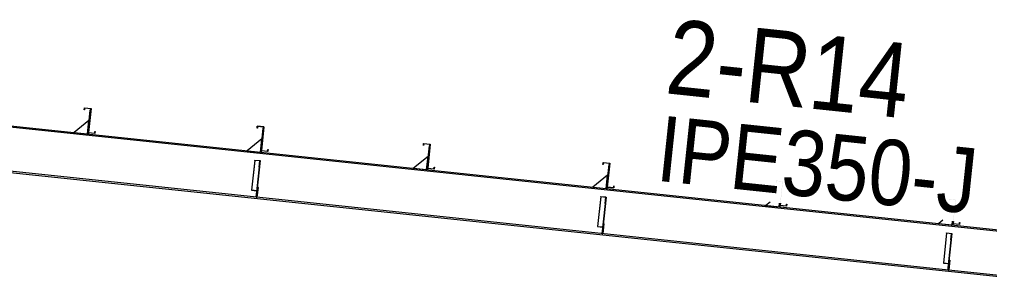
# Model space of a CAD drawing. Header units: millimetres. Extents: x -88 to 735, y -128 to 446.
# Drawn here: x 474.3 to 526.1, y 361.8 to 375.7 of the extents above; entities that cross this region are included whole.
import ezdxf

# ---------------------------------------------------------------- set-up
doc = ezdxf.new("R2010")
doc.units = ezdxf.units.MM
doc.linetypes.add('XKITLINE00', pattern=[0])
doc.linetypes.add('XKITLINE02', pattern=[4, 2, -2])
doc.layers.add('Part', color=2, linetype='Continuous', lineweight=0)
doc.layers.add('PartMark', color=7, linetype='Continuous', lineweight=0)
doc.styles.add('ARIAL', font='ARIAL.TTF')

# ---------------------------------------------------------------- blocks, each defined once
blk = doc.blocks.new('*A539')
at = {"layer": 'Part'}
blk.add_hatch(color=3, dxfattribs=at).paths.add_polyline_path([(486.895, 368.139), (486.897, 368.156), (487.181, 368.126), (487.145, 367.782), (487.131, 367.783), (487.165, 368.11)], flags=17)
blk = doc.blocks.new('*A540')
at = {"layer": 'Part'}
blk.add_hatch(color=3, dxfattribs=at).paths.add_polyline_path([(505.364, 366.191), (505.366, 366.208), (505.65, 366.178), (505.614, 365.834), (505.6, 365.835), (505.634, 366.162)], flags=17)
blk = doc.blocks.new('*A541')
at = {"layer": 'Part'}
blk.add_hatch(color=3, dxfattribs=at).paths.add_polyline_path([(523.833, 364.243), (523.835, 364.26), (524.119, 364.23), (524.083, 363.886), (524.069, 363.887), (524.103, 364.214)], flags=17)
blk = doc.blocks.new('*A593')
at = {"layer": 'Part'}
blk.add_hatch(color=3, dxfattribs=at).paths.add_polyline_path([(515.283, 365.701), (515.293, 365.794), (515.306, 365.793), (515.295, 365.687), (514.939, 365.724), (515.075, 367.004), (514.745, 367.039), (514.735, 366.945), (514.722, 366.946), (514.733, 367.053), (515.089, 367.016), (514.954, 365.735)], flags=17)
blk = doc.blocks.new('*A594')
at = {"layer": 'Part'}
blk.add_hatch(color=3, dxfattribs=at).paths.add_polyline_path([(515.283, 365.701), (515.293, 365.794), (515.306, 365.793), (515.295, 365.687), (514.939, 365.724), (515.075, 367.004), (514.745, 367.039), (514.735, 366.945), (514.722, 366.946), (514.733, 367.053), (515.089, 367.016), (514.954, 365.735)], flags=17)
blk = doc.blocks.new('*A604')
at = {"layer": 'Part'}
blk.add_hatch(color=3, dxfattribs=at).paths.add_polyline_path([(487.58, 368.623), (487.59, 368.717), (487.602, 368.715), (487.591, 368.609), (487.236, 368.646), (487.371, 369.926), (487.041, 369.961), (487.032, 369.867), (487.019, 369.868), (487.03, 369.975), (487.385, 369.938), (487.25, 368.658)], flags=17)
blk = doc.blocks.new('*A605')
at = {"layer": 'Part'}
blk.add_hatch(color=3, dxfattribs=at).paths.add_polyline_path([(487.58, 368.623), (487.59, 368.717), (487.602, 368.715), (487.591, 368.609), (487.236, 368.646), (487.371, 369.926), (487.041, 369.961), (487.032, 369.867), (487.019, 369.868), (487.03, 369.975), (487.385, 369.938), (487.25, 368.658)], flags=17)
blk = doc.blocks.new('*A606')
at = {"layer": 'Part'}
blk.add_hatch(color=3, dxfattribs=at).paths.add_polyline_path([(478.345, 369.597), (478.355, 369.691), (478.368, 369.689), (478.357, 369.583), (478.002, 369.62), (478.137, 370.9), (477.807, 370.935), (477.797, 370.841), (477.784, 370.843), (477.796, 370.949), (478.151, 370.912), (478.016, 369.632)], flags=17)
blk = doc.blocks.new('*A607')
at = {"layer": 'Part'}
blk.add_hatch(color=3, dxfattribs=at).paths.add_polyline_path([(478.345, 369.597), (478.355, 369.691), (478.368, 369.689), (478.357, 369.583), (478.002, 369.62), (478.137, 370.9), (477.807, 370.935), (477.797, 370.841), (477.784, 370.843), (477.796, 370.949), (478.151, 370.912), (478.016, 369.632)], flags=17)
blk = doc.blocks.new('*A616')
at = {"layer": 'Part'}
blk.add_hatch(color=3, dxfattribs=at).paths.add_polyline_path([(524.518, 364.727), (524.528, 364.82), (524.54, 364.819), (524.529, 364.713), (524.174, 364.75), (524.309, 366.03), (523.979, 366.065), (523.97, 365.971), (523.957, 365.972), (523.968, 366.079), (524.323, 366.041), (524.188, 364.761)], flags=17)
blk = doc.blocks.new('*A617')
at = {"layer": 'Part'}
blk.add_hatch(color=3, dxfattribs=at).paths.add_polyline_path([(524.518, 364.727), (524.528, 364.82), (524.54, 364.819), (524.529, 364.713), (524.174, 364.75), (524.309, 366.03), (523.979, 366.065), (523.97, 365.971), (523.957, 365.972), (523.968, 366.079), (524.323, 366.041), (524.188, 364.761)], flags=17)
blk = doc.blocks.new('*A618')
at = {"layer": 'Part'}
blk.add_hatch(color=3, dxfattribs=at).paths.add_polyline_path([(506.049, 366.675), (506.059, 366.769), (506.071, 366.767), (506.06, 366.661), (505.705, 366.698), (505.84, 367.978), (505.51, 368.013), (505.501, 367.919), (505.488, 367.92), (505.499, 368.027), (505.854, 367.99), (505.719, 366.71)], flags=17)
blk = doc.blocks.new('*A619')
at = {"layer": 'Part'}
blk.add_hatch(color=3, dxfattribs=at).paths.add_polyline_path([(506.049, 366.675), (506.059, 366.769), (506.071, 366.767), (506.06, 366.661), (505.705, 366.698), (505.84, 367.978), (505.51, 368.013), (505.501, 367.919), (505.488, 367.92), (505.499, 368.027), (505.854, 367.99), (505.719, 366.71)], flags=17)
blk = doc.blocks.new('*A620')
at = {"layer": 'Part'}
blk.add_hatch(color=3, dxfattribs=at).paths.add_polyline_path([(496.459, 367.686), (496.469, 367.78), (496.482, 367.779), (496.471, 367.672), (496.115, 367.71), (496.25, 368.99), (495.921, 369.024), (495.911, 368.931), (495.898, 368.932), (495.909, 369.038), (496.264, 369.001), (496.129, 367.721)], flags=17)
blk = doc.blocks.new('*A621')
at = {"layer": 'Part'}
blk.add_hatch(color=3, dxfattribs=at).paths.add_polyline_path([(496.459, 367.686), (496.469, 367.78), (496.482, 367.779), (496.471, 367.672), (496.115, 367.71), (496.25, 368.99), (495.921, 369.024), (495.911, 368.931), (495.898, 368.932), (495.909, 369.038), (496.264, 369.001), (496.129, 367.721)], flags=17)
blk = doc.blocks.new('*A2424')
at = {"layer": 'Part', "color": 7, "linetype": 'XKITLINE02', "lineweight": 0}
for p, q in [((505.366, 366.208), (505.196, 364.595)), ((505.634, 366.162), (505.442, 364.344)), ((505.457, 364.342), (505.65, 366.178)), ((505.196, 364.595), (505.466, 364.567)), ((505.197, 364.607), (505.481, 364.577)), ((505.442, 364.344), (505.457, 364.342))]:
    blk.add_line(p, q, dxfattribs=at)
blk = doc.blocks.new('*A2425')
at = {"layer": 'Part', "color": 7, "linetype": 'XKITLINE02', "lineweight": 0}
for p, q in [((486.897, 368.156), (486.727, 366.543)), ((487.165, 368.11), (486.973, 366.292)), ((486.988, 366.29), (487.181, 368.126)), ((486.727, 366.543), (486.997, 366.515)), ((486.728, 366.555), (487.012, 366.525)), ((486.973, 366.292), (486.988, 366.29))]:
    blk.add_line(p, q, dxfattribs=at)
blk = doc.blocks.new('*A2426')
at = {"layer": 'Part', "color": 2, "linetype": 'XKITLINE00', "lineweight": 0}
for p, q in [((486.895, 368.139), (486.727, 366.543)), ((486.895, 368.139), (486.897, 368.156)), ((487.165, 368.11), (486.895, 368.139)), ((486.897, 368.156), (487.181, 368.126)), ((487.181, 368.126), (487.006, 366.467)), ((487.131, 367.783), (487.165, 368.11)), ((487.131, 367.783), (486.973, 366.292)), ((487.145, 367.782), (487.131, 367.783)), ((486.727, 366.543), (486.997, 366.515)), ((486.973, 366.292), (486.988, 366.29))]:
    blk.add_line(p, q, dxfattribs=at)
at = {"layer": 'Part', "color": 7, "linetype": 'XKITLINE02', "lineweight": 0}
for p, q in [((486.728, 366.555), (487.012, 366.525)), ((487.006, 366.467), (486.988, 366.29))]:
    blk.add_line(p, q, dxfattribs=at)
blk = doc.blocks.new('*A2427')
at = {"layer": 'Part', "color": 7, "linetype": 'XKITLINE02', "lineweight": 0}
for p, q in [((487.031, 366.7), (486.975, 366.167)), ((486.986, 366.274), (487.021, 366.27)), ((487.01, 366.163), (487.066, 366.696)), ((487.066, 366.696), (487.031, 366.7)), ((486.975, 366.167), (487.01, 366.163))]:
    blk.add_line(p, q, dxfattribs=at)
blk = doc.blocks.new('*A2428')
at = {"layer": 'Part', "color": 2, "linetype": 'XKITLINE00', "lineweight": 0}
for p, q in [((486.975, 366.167), (487.006, 366.467)), ((487.066, 366.696), (487.01, 366.163)), ((487.031, 366.7), (487.066, 366.696))]:
    blk.add_line(p, q, dxfattribs=at)
at = {"layer": 'Part', "color": 7, "linetype": 'XKITLINE02', "lineweight": 0}
for p, q in [((486.986, 366.274), (487.021, 366.27)), ((487.006, 366.467), (487.031, 366.7)), ((487.01, 366.163), (486.975, 366.167))]:
    blk.add_line(p, q, dxfattribs=at)
blk = doc.blocks.new('*A2429')
at = {"layer": 'Part', "color": 2, "linetype": 'XKITLINE00', "lineweight": 0}
blk.add_line((487.268, 369.289), (486.483, 368.654), dxfattribs=at)
at = {"layer": 'Part', "color": 7, "linetype": 'XKITLINE02', "lineweight": 0}
for p, q in [((487.193, 368.579), (487.268, 369.289)), ((486.483, 368.654), (487.193, 368.579))]:
    blk.add_line(p, q, dxfattribs=at)
blk = doc.blocks.new('*A2430')
at = {"layer": 'Part', "color": 2, "linetype": 'XKITLINE00', "lineweight": 0}
for p, q in [((487.328, 369.857), (487.193, 368.579)), ((487.363, 369.854), (487.328, 369.857)), ((487.236, 368.646), (487.229, 368.575))]:
    blk.add_line(p, q, dxfattribs=at)
at = {"layer": 'Part', "color": 7, "linetype": 'XKITLINE02', "lineweight": 0}
for p, q in [((487.236, 368.646), (487.363, 369.854)), ((487.229, 368.575), (487.193, 368.579))]:
    blk.add_line(p, q, dxfattribs=at)
blk = doc.blocks.new('*A2431')
at = {"layer": 'Part', "color": 2, "linetype": 'XKITLINE00', "lineweight": 0}
for p, q in [((496.207, 368.921), (496.072, 367.642)), ((496.243, 368.917), (496.207, 368.921)), ((496.115, 367.71), (496.108, 367.639))]:
    blk.add_line(p, q, dxfattribs=at)
at = {"layer": 'Part', "color": 7, "linetype": 'XKITLINE02', "lineweight": 0}
for p, q in [((496.115, 367.71), (496.243, 368.917)), ((496.108, 367.639), (496.072, 367.642))]:
    blk.add_line(p, q, dxfattribs=at)
blk = doc.blocks.new('*A2432')
at = {"layer": 'Part', "color": 2, "linetype": 'XKITLINE00', "lineweight": 0}
blk.add_line((496.147, 368.353), (495.362, 367.717), dxfattribs=at)
at = {"layer": 'Part', "color": 7, "linetype": 'XKITLINE02', "lineweight": 0}
for p, q in [((496.072, 367.642), (496.147, 368.353)), ((495.362, 367.717), (496.072, 367.642))]:
    blk.add_line(p, q, dxfattribs=at)
blk = doc.blocks.new('*A2433')
at = {"layer": 'Part', "color": 2, "linetype": 'XKITLINE00', "lineweight": 0}
for p, q in [((505.797, 367.909), (505.662, 366.631)), ((505.832, 367.906), (505.797, 367.909)), ((505.705, 366.698), (505.698, 366.627))]:
    blk.add_line(p, q, dxfattribs=at)
at = {"layer": 'Part', "color": 7, "linetype": 'XKITLINE02', "lineweight": 0}
for p, q in [((505.705, 366.698), (505.832, 367.906)), ((505.698, 366.627), (505.662, 366.631))]:
    blk.add_line(p, q, dxfattribs=at)
blk = doc.blocks.new('*A2434')
at = {"layer": 'Part', "color": 2, "linetype": 'XKITLINE00', "lineweight": 0}
blk.add_line((505.737, 367.341), (504.952, 366.706), dxfattribs=at)
at = {"layer": 'Part', "color": 7, "linetype": 'XKITLINE02', "lineweight": 0}
for p, q in [((505.662, 366.631), (505.737, 367.341)), ((504.952, 366.706), (505.662, 366.631))]:
    blk.add_line(p, q, dxfattribs=at)
blk = doc.blocks.new('*A2435')
at = {"layer": 'Part', "color": 2, "linetype": 'XKITLINE00', "lineweight": 0}
for p, q in [((505.364, 366.191), (505.196, 364.595)), ((505.364, 366.191), (505.366, 366.208)), ((505.634, 366.162), (505.364, 366.191)), ((505.366, 366.208), (505.65, 366.178)), ((505.6, 365.835), (505.442, 364.344)), ((505.65, 366.178), (505.475, 364.519)), ((505.6, 365.835), (505.634, 366.162)), ((505.614, 365.834), (505.6, 365.835)), ((505.196, 364.595), (505.466, 364.567)), ((505.442, 364.344), (505.457, 364.342))]:
    blk.add_line(p, q, dxfattribs=at)
at = {"layer": 'Part', "color": 7, "linetype": 'XKITLINE02', "lineweight": 0}
for p, q in [((505.197, 364.607), (505.481, 364.577)), ((505.475, 364.519), (505.457, 364.342))]:
    blk.add_line(p, q, dxfattribs=at)
blk = doc.blocks.new('*A2436')
at = {"layer": 'Part', "color": 7, "linetype": 'XKITLINE02', "lineweight": 0}
for p, q in [((505.5, 364.752), (505.444, 364.219)), ((505.479, 364.215), (505.535, 364.748)), ((505.535, 364.748), (505.5, 364.752)), ((505.444, 364.219), (505.479, 364.215)), ((505.455, 364.326), (505.49, 364.322))]:
    blk.add_line(p, q, dxfattribs=at)
blk = doc.blocks.new('*A2437')
at = {"layer": 'Part', "color": 7, "linetype": 'XKITLINE02', "lineweight": 0}
for p, q in [((505.475, 364.519), (505.5, 364.752)), ((505.479, 364.215), (505.444, 364.219)), ((505.455, 364.326), (505.49, 364.322))]:
    blk.add_line(p, q, dxfattribs=at)
at = {"layer": 'Part', "color": 2, "linetype": 'XKITLINE00', "lineweight": 0}
for p, q in [((505.535, 364.748), (505.479, 364.215)), ((505.5, 364.752), (505.535, 364.748)), ((505.444, 364.219), (505.475, 364.519))]:
    blk.add_line(p, q, dxfattribs=at)
blk = doc.blocks.new('*A2438')
at = {"layer": 'Part', "color": 7, "linetype": 'XKITLINE02', "lineweight": 0}
for p, q in [((523.835, 364.26), (523.665, 362.647)), ((524.103, 364.214), (523.911, 362.396)), ((523.926, 362.394), (524.119, 364.23)), ((523.665, 362.647), (523.935, 362.619)), ((523.666, 362.659), (523.95, 362.629)), ((523.911, 362.396), (523.926, 362.394))]:
    blk.add_line(p, q, dxfattribs=at)
blk = doc.blocks.new('*A2439')
at = {"layer": 'Part', "color": 7, "linetype": 'XKITLINE02', "lineweight": 0}
for p, q in [((523.969, 362.804), (523.912, 362.271)), ((523.948, 362.267), (524.004, 362.8)), ((524.004, 362.8), (523.969, 362.804)), ((523.912, 362.271), (523.948, 362.267)), ((523.924, 362.377), (523.959, 362.374))]:
    blk.add_line(p, q, dxfattribs=at)
blk = doc.blocks.new('*A2440')
at = {"layer": 'Part', "color": 7, "linetype": 'XKITLINE02', "lineweight": 0}
for p, q in [((523.944, 362.571), (523.969, 362.804)), ((523.948, 362.267), (523.912, 362.271)), ((523.924, 362.377), (523.959, 362.374))]:
    blk.add_line(p, q, dxfattribs=at)
at = {"layer": 'Part', "color": 2, "linetype": 'XKITLINE00', "lineweight": 0}
for p, q in [((524.004, 362.8), (523.948, 362.267)), ((523.969, 362.804), (524.004, 362.8)), ((523.912, 362.271), (523.944, 362.571))]:
    blk.add_line(p, q, dxfattribs=at)
blk = doc.blocks.new('*A2443')
at = {"layer": 'Part', "color": 2, "linetype": 'XKITLINE00', "lineweight": 0}
blk.add_line((514.406, 365.91), (514.186, 365.732), dxfattribs=at)
at = {"layer": 'Part', "color": 7, "linetype": 'XKITLINE02', "lineweight": 0}
for p, q in [((514.896, 365.657), (514.917, 365.856)), ((514.186, 365.732), (514.896, 365.657))]:
    blk.add_line(p, q, dxfattribs=at)
blk = doc.blocks.new('*A2444')
at = {"layer": 'Part', "color": 2, "linetype": 'XKITLINE00', "lineweight": 0}
for p, q in [((514.917, 365.856), (514.896, 365.657)), ((514.939, 365.724), (514.932, 365.653))]:
    blk.add_line(p, q, dxfattribs=at)
at = {"layer": 'Part', "color": 7, "linetype": 'XKITLINE02', "lineweight": 0}
for p, q in [((514.939, 365.724), (514.953, 365.852)), ((514.932, 365.653), (514.896, 365.657))]:
    blk.add_line(p, q, dxfattribs=at)
blk = doc.blocks.new('*A2445')
at = {"layer": 'Part', "color": 2, "linetype": 'XKITLINE00', "lineweight": 0}
for p, q in [((524.152, 364.882), (524.131, 364.683)), ((524.174, 364.75), (524.166, 364.679))]:
    blk.add_line(p, q, dxfattribs=at)
at = {"layer": 'Part', "color": 7, "linetype": 'XKITLINE02', "lineweight": 0}
for p, q in [((524.174, 364.75), (524.187, 364.878)), ((524.166, 364.679), (524.131, 364.683))]:
    blk.add_line(p, q, dxfattribs=at)
blk = doc.blocks.new('*A2446')
at = {"layer": 'Part', "color": 2, "linetype": 'XKITLINE00', "lineweight": 0}
blk.add_line((523.641, 364.936), (523.421, 364.758), dxfattribs=at)
at = {"layer": 'Part', "color": 7, "linetype": 'XKITLINE02', "lineweight": 0}
for p, q in [((523.421, 364.758), (524.131, 364.683)), ((524.131, 364.683), (524.152, 364.882))]:
    blk.add_line(p, q, dxfattribs=at)
blk = doc.blocks.new('*A2447')
at = {"layer": 'Part', "color": 2, "linetype": 'XKITLINE00', "lineweight": 0}
for p, q in [((523.833, 364.243), (523.665, 362.647)), ((523.833, 364.243), (523.835, 364.26)), ((524.103, 364.214), (523.833, 364.243)), ((523.835, 364.26), (524.119, 364.23)), ((524.119, 364.23), (523.944, 362.571)), ((524.069, 363.887), (524.103, 364.214)), ((524.069, 363.887), (523.911, 362.396)), ((524.069, 363.887), (524.083, 363.886)), ((523.665, 362.647), (523.935, 362.619)), ((523.911, 362.396), (523.926, 362.394))]:
    blk.add_line(p, q, dxfattribs=at)
at = {"layer": 'Part', "color": 7, "linetype": 'XKITLINE02', "lineweight": 0}
for p, q in [((523.666, 362.659), (523.95, 362.629)), ((523.926, 362.394), (523.944, 362.571))]:
    blk.add_line(p, q, dxfattribs=at)
blk = doc.blocks.new('*A2603')
at = {"layer": 'Part', "color": 2, "linetype": 'XKITLINE00', "lineweight": 0}
for p, q in [((443.353, 373.203), (528.274, 364.246)), ((528.265, 364.168), (443.353, 373.124)), ((449.752, 370.093), (443.353, 370.768)), ((449.744, 370.015), (443.353, 370.689)), ((528.011, 361.76), (450.028, 369.985)), ((528.02, 361.838), (450.037, 370.063))]:
    blk.add_line(p, q, dxfattribs=at)
at = {"layer": 'Part', "color": 7, "linetype": 'XKITLINE02', "lineweight": 0}
for p, q in [((443.353, 370.689), (443.353, 373.203)), ((450.028, 369.985), (449.744, 370.015)), ((450.037, 370.063), (449.752, 370.093)), ((528.274, 364.246), (528.011, 361.76))]:
    blk.add_line(p, q, dxfattribs=at)
blk = doc.blocks.new('*A2604')
at = {"layer": 'Part', "color": 2, "linetype": 'XKITLINE00', "lineweight": 0}
for p, q in [((514.939, 365.724), (514.953, 365.852)), ((514.966, 365.851), (514.954, 365.735)), ((515.283, 365.701), (515.293, 365.794)), ((515.293, 365.794), (515.306, 365.793)), ((515.306, 365.793), (515.295, 365.687)), ((515.295, 365.687), (514.939, 365.724)), ((514.954, 365.735), (515.283, 365.701))]:
    blk.add_line(p, q, dxfattribs=at)
blk = doc.blocks.new('*A2605')
at = {"layer": 'Part', "color": 2, "linetype": 'XKITLINE00', "lineweight": 0}
for p, q in [((514.939, 365.724), (514.953, 365.852)), ((514.966, 365.851), (514.954, 365.735)), ((515.283, 365.701), (515.293, 365.794)), ((515.293, 365.794), (515.306, 365.793)), ((515.306, 365.793), (515.295, 365.687)), ((515.295, 365.687), (514.939, 365.724)), ((514.954, 365.735), (515.283, 365.701))]:
    blk.add_line(p, q, dxfattribs=at)
blk = doc.blocks.new('*A2640')
at = {"layer": 'Part', "color": 2, "linetype": 'XKITLINE00', "lineweight": 0}
blk.add_line((478.033, 370.263), (477.248, 369.628), dxfattribs=at)
at = {"layer": 'Part', "color": 7, "linetype": 'XKITLINE02', "lineweight": 0}
for p, q in [((477.959, 369.553), (478.033, 370.263)), ((477.248, 369.628), (477.959, 369.553))]:
    blk.add_line(p, q, dxfattribs=at)
blk = doc.blocks.new('*A2641')
at = {"layer": 'Part', "color": 2, "linetype": 'XKITLINE00', "lineweight": 0}
for p, q in [((478.093, 370.831), (477.959, 369.553)), ((478.129, 370.828), (478.093, 370.831)), ((478.002, 369.62), (477.994, 369.549))]:
    blk.add_line(p, q, dxfattribs=at)
at = {"layer": 'Part', "color": 7, "linetype": 'XKITLINE02', "lineweight": 0}
for p, q in [((478.002, 369.62), (478.129, 370.828)), ((477.994, 369.549), (477.959, 369.553))]:
    blk.add_line(p, q, dxfattribs=at)
blk = doc.blocks.new('*A2655')
at = {"layer": 'Part', "color": 2, "linetype": 'XKITLINE00', "lineweight": 0}
for p, q in [((487.019, 369.868), (487.03, 369.975)), ((487.03, 369.975), (487.385, 369.938)), ((487.041, 369.961), (487.032, 369.867)), ((487.371, 369.926), (487.041, 369.961)), ((487.236, 368.646), (487.371, 369.926)), ((487.385, 369.938), (487.25, 368.658)), ((487.032, 369.867), (487.019, 369.868)), ((487.591, 368.609), (487.236, 368.646)), ((487.25, 368.658), (487.58, 368.623)), ((487.58, 368.623), (487.59, 368.717)), ((487.59, 368.717), (487.602, 368.715)), ((487.602, 368.715), (487.591, 368.609))]:
    blk.add_line(p, q, dxfattribs=at)
blk = doc.blocks.new('*A2656')
at = {"layer": 'Part', "color": 2, "linetype": 'XKITLINE00', "lineweight": 0}
for p, q in [((487.019, 369.868), (487.03, 369.975)), ((487.03, 369.975), (487.385, 369.938)), ((487.041, 369.961), (487.032, 369.867)), ((487.371, 369.926), (487.041, 369.961)), ((487.236, 368.646), (487.371, 369.926)), ((487.385, 369.938), (487.25, 368.658)), ((487.032, 369.867), (487.019, 369.868)), ((487.591, 368.609), (487.236, 368.646)), ((487.25, 368.658), (487.58, 368.623)), ((487.58, 368.623), (487.59, 368.717)), ((487.59, 368.717), (487.602, 368.715)), ((487.602, 368.715), (487.591, 368.609))]:
    blk.add_line(p, q, dxfattribs=at)
blk = doc.blocks.new('*A2657')
at = {"layer": 'Part', "color": 2, "linetype": 'XKITLINE00', "lineweight": 0}
for p, q in [((477.784, 370.843), (477.796, 370.949)), ((477.796, 370.949), (478.151, 370.912)), ((477.807, 370.935), (477.797, 370.841)), ((478.137, 370.9), (477.807, 370.935)), ((477.797, 370.841), (477.784, 370.843)), ((478.002, 369.62), (478.137, 370.9)), ((478.151, 370.912), (478.016, 369.632)), ((478.357, 369.583), (478.002, 369.62)), ((478.016, 369.632), (478.345, 369.597)), ((478.345, 369.597), (478.355, 369.691)), ((478.355, 369.691), (478.368, 369.689)), ((478.368, 369.689), (478.357, 369.583))]:
    blk.add_line(p, q, dxfattribs=at)
blk = doc.blocks.new('*A2658')
at = {"layer": 'Part', "color": 2, "linetype": 'XKITLINE00', "lineweight": 0}
for p, q in [((477.784, 370.843), (477.796, 370.949)), ((477.796, 370.949), (478.151, 370.912)), ((477.807, 370.935), (477.797, 370.841)), ((478.137, 370.9), (477.807, 370.935)), ((477.797, 370.841), (477.784, 370.843)), ((478.002, 369.62), (478.137, 370.9)), ((478.151, 370.912), (478.016, 369.632)), ((478.357, 369.583), (478.002, 369.62)), ((478.016, 369.632), (478.345, 369.597)), ((478.345, 369.597), (478.355, 369.691)), ((478.355, 369.691), (478.368, 369.689)), ((478.368, 369.689), (478.357, 369.583))]:
    blk.add_line(p, q, dxfattribs=at)
blk = doc.blocks.new('*A2667')
at = {"layer": 'Part', "color": 2, "linetype": 'XKITLINE00', "lineweight": 0}
for p, q in [((524.174, 364.75), (524.187, 364.878)), ((524.529, 364.713), (524.174, 364.75)), ((524.2, 364.877), (524.188, 364.761)), ((524.188, 364.761), (524.518, 364.727)), ((524.518, 364.727), (524.528, 364.82)), ((524.528, 364.82), (524.54, 364.819)), ((524.54, 364.819), (524.529, 364.713))]:
    blk.add_line(p, q, dxfattribs=at)
blk = doc.blocks.new('*A2668')
at = {"layer": 'Part', "color": 2, "linetype": 'XKITLINE00', "lineweight": 0}
for p, q in [((524.174, 364.75), (524.187, 364.878)), ((524.529, 364.713), (524.174, 364.75)), ((524.2, 364.877), (524.188, 364.761)), ((524.188, 364.761), (524.518, 364.727)), ((524.518, 364.727), (524.528, 364.82)), ((524.528, 364.82), (524.54, 364.819)), ((524.54, 364.819), (524.529, 364.713))]:
    blk.add_line(p, q, dxfattribs=at)
blk = doc.blocks.new('*A2670')
at = {"layer": 'Part', "color": 2, "linetype": 'XKITLINE00', "lineweight": 0}
for p, q in [((505.488, 367.92), (505.499, 368.027)), ((505.501, 367.919), (505.488, 367.92)), ((505.499, 368.027), (505.854, 367.99)), ((505.51, 368.013), (505.501, 367.919)), ((505.84, 367.978), (505.51, 368.013)), ((505.705, 366.698), (505.84, 367.978)), ((505.854, 367.99), (505.719, 366.71)), ((506.06, 366.661), (505.705, 366.698)), ((505.719, 366.71), (506.049, 366.675)), ((506.049, 366.675), (506.059, 366.769)), ((506.059, 366.769), (506.071, 366.767)), ((506.071, 366.767), (506.06, 366.661))]:
    blk.add_line(p, q, dxfattribs=at)
blk = doc.blocks.new('*A2671')
at = {"layer": 'Part', "color": 2, "linetype": 'XKITLINE00', "lineweight": 0}
for p, q in [((505.488, 367.92), (505.499, 368.027)), ((505.501, 367.919), (505.488, 367.92)), ((505.499, 368.027), (505.854, 367.99)), ((505.51, 368.013), (505.501, 367.919)), ((505.84, 367.978), (505.51, 368.013)), ((505.705, 366.698), (505.84, 367.978)), ((505.854, 367.99), (505.719, 366.71)), ((506.06, 366.661), (505.705, 366.698)), ((505.719, 366.71), (506.049, 366.675)), ((506.049, 366.675), (506.059, 366.769)), ((506.059, 366.769), (506.071, 366.767)), ((506.071, 366.767), (506.06, 366.661))]:
    blk.add_line(p, q, dxfattribs=at)
blk = doc.blocks.new('*A2672')
at = {"layer": 'Part', "color": 2, "linetype": 'XKITLINE00', "lineweight": 0}
for p, q in [((495.898, 368.932), (495.909, 369.038)), ((495.911, 368.931), (495.898, 368.932)), ((495.909, 369.038), (496.264, 369.001)), ((495.921, 369.024), (495.911, 368.931)), ((496.25, 368.99), (495.921, 369.024)), ((496.115, 367.71), (496.25, 368.99)), ((496.264, 369.001), (496.129, 367.721)), ((496.471, 367.672), (496.115, 367.71)), ((496.129, 367.721), (496.459, 367.686)), ((496.459, 367.686), (496.469, 367.78)), ((496.469, 367.78), (496.482, 367.779)), ((496.482, 367.779), (496.471, 367.672))]:
    blk.add_line(p, q, dxfattribs=at)
blk = doc.blocks.new('*A2673')
at = {"layer": 'Part', "color": 2, "linetype": 'XKITLINE00', "lineweight": 0}
for p, q in [((495.898, 368.932), (495.909, 369.038)), ((495.911, 368.931), (495.898, 368.932)), ((495.909, 369.038), (496.264, 369.001)), ((495.921, 369.024), (495.911, 368.931)), ((496.25, 368.99), (495.921, 369.024)), ((496.115, 367.71), (496.25, 368.99)), ((496.264, 369.001), (496.129, 367.721)), ((496.471, 367.672), (496.115, 367.71)), ((496.129, 367.721), (496.459, 367.686)), ((496.459, 367.686), (496.469, 367.78)), ((496.469, 367.78), (496.482, 367.779)), ((496.482, 367.779), (496.471, 367.672))]:
    blk.add_line(p, q, dxfattribs=at)
blk = doc.blocks.new('*A2712')
at = {"layer": 'PartMark', "color": 3, "style": 'ARIAL', "width": 0.85}
blk.add_text('2-R14', height=4, rotation=-6.0218, dxfattribs=at).set_placement((508.751, 371.735))
at = {"layer": 'PartMark', "color": 7, "style": 'ARIAL', "width": 0.85}
blk.add_text('IPE350-J', height=3.5, rotation=-6.0218, dxfattribs=at).set_placement((508.258, 367.061))

msp = doc.modelspace()

# ---------------------------------------------------------------- block references
at = {"lineweight": 0}
for name in ['*A2712', '*A2603', '*A606', '*A607', '*A2657', '*A2658', '*A2641', '*A2640', '*A604', '*A605', '*A2655', '*A2656', '*A2430', '*A2429', '*A620', '*A621', '*A2672', '*A2673', '*A2431', '*A2432', '*A2425', '*A2426', '*A539', '*A618', '*A619', '*A2670', '*A2671', '*A2433', '*A2434', '*A593', '*A594', '*A2427', '*A2428', '*A2424', '*A2435', '*A540', '*A2443', '*A2444', '*A2604', '*A2605', '*A616', '*A617', '*A2436', '*A2437', '*A2446', '*A2445', '*A2667', '*A2668', '*A2438', '*A2447', '*A541', '*A2439', '*A2440']:
    msp.add_blockref(name, (0, 0), dxfattribs=at)

doc.saveas('drawing.dxf')
